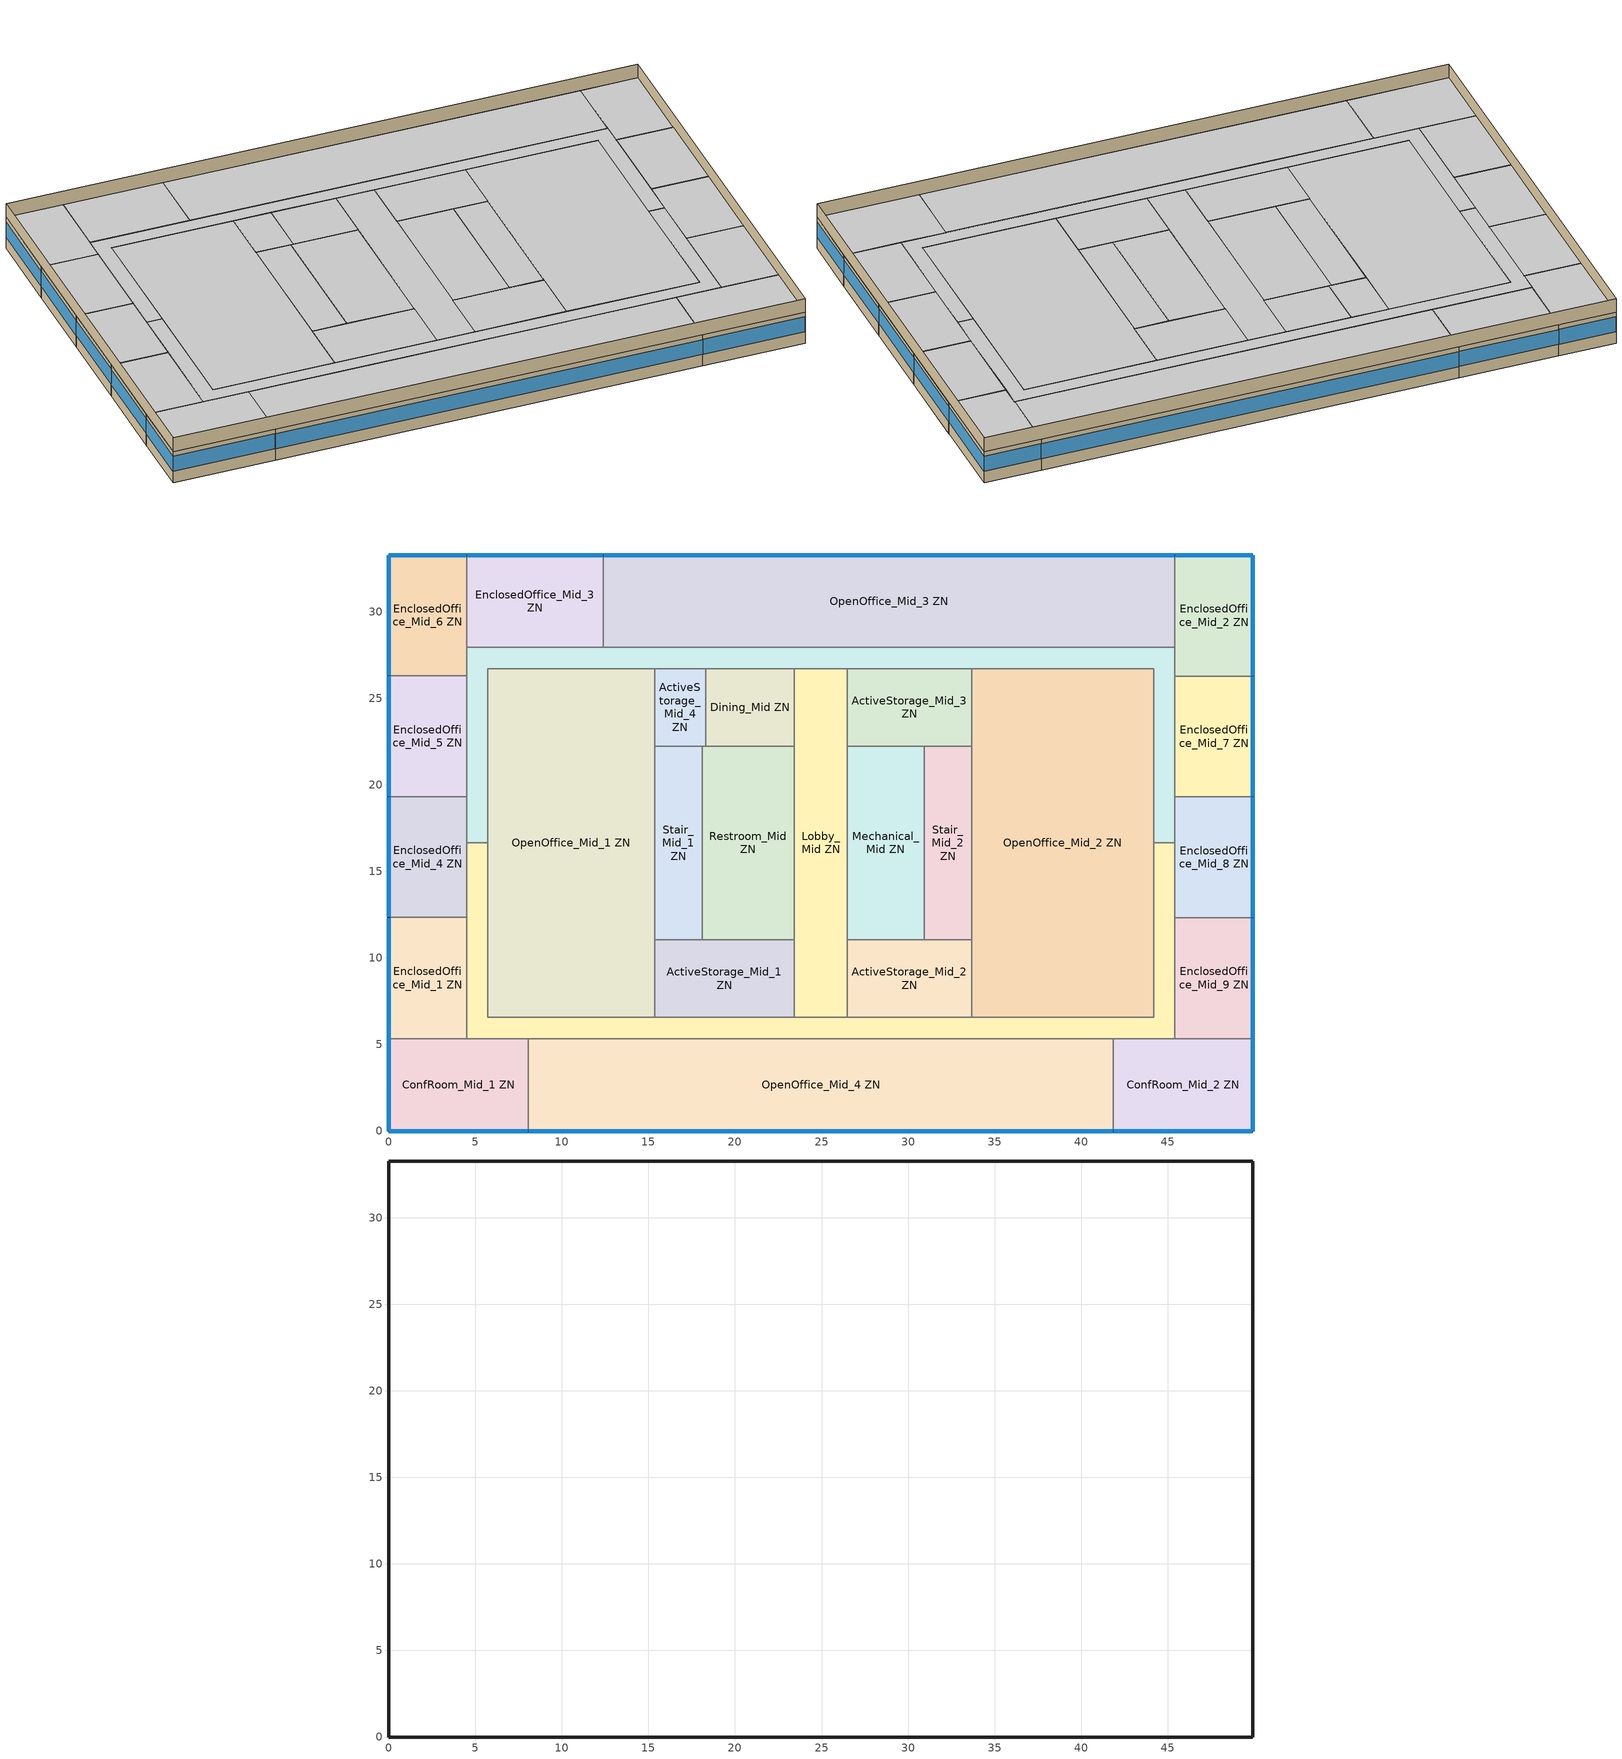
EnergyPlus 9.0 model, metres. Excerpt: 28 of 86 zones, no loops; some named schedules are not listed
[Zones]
ActiveStorage_Mid_1 ZN
 floor to FirstFloor_Plenum ZN (int_slab_floor): 23.43,11.04 23.43,6.56 15.35,6.56 15.35,11.04 z3.96
 wall to Restroom_Mid ZN (int_wall): 23.43,11.04 18.1,11.04 z3.96:6.71
 wall to OpenOffice_Mid_1 ZN (int_wall): 15.35,11.04 15.35,6.56 z3.96:6.71
 wall to Corridor_Mid_1 ZN (int_wall): 15.35,6.56 23.43,6.56 z3.96:6.71
 wall to Lobby_Mid ZN (int_wall): 23.43,6.56 23.43,11.04 z3.96:6.71
 wall to Stair_Mid_1 ZN (int_wall): 18.1,11.04 15.35,11.04 z3.96:6.71
 ceiling to MidFloor_Plenum ZN (DropCeiling): 15.35,11.04 15.35,6.56 23.43,6.56 23.43,11.04 z6.71
ActiveStorage_Mid_2 ZN
 floor to FirstFloor_Plenum ZN (int_slab_floor): 33.67,11.04 33.67,6.56 26.48,6.56 26.48,11.04 z3.96
 wall to Mechanical_Mid ZN (int_wall): 30.93,11.04 26.48,11.04 z3.96:6.71
 wall to Lobby_Mid ZN (int_wall): 26.48,11.04 26.48,6.56 z3.96:6.71
 wall to Corridor_Mid_1 ZN (int_wall): 26.48,6.56 33.67,6.56 z3.96:6.71
 wall to Stair_Mid_2 ZN (int_wall): 33.67,11.04 30.93,11.04 z3.96:6.71
 wall to OpenOffice_Mid_2 ZN (int_wall): 33.67,6.56 33.67,11.04 z3.96:6.71
 ceiling to MidFloor_Plenum ZN (DropCeiling): 26.48,11.04 26.48,6.56 33.67,6.56 33.67,11.04 z6.71
ActiveStorage_Mid_3 ZN
 floor to FirstFloor_Plenum ZN (int_slab_floor): 33.67,26.71 33.67,22.23 26.48,22.23 26.48,26.71 z3.96
 wall to Stair_Mid_2 ZN (int_wall): 30.93,22.23 33.67,22.23 z3.96:6.71
 wall to Mechanical_Mid ZN (int_wall): 26.48,22.23 30.93,22.23 z3.96:6.71
 wall to Lobby_Mid ZN (int_wall): 26.48,26.71 26.48,22.23 z3.96:6.71
 wall to Corridor_Mid_2 ZN (int_wall): 33.67,26.71 26.48,26.71 z3.96:6.71
 wall to OpenOffice_Mid_2 ZN (int_wall): 33.67,22.23 33.67,26.71 z3.96:6.71
 ceiling to MidFloor_Plenum ZN (DropCeiling): 26.48,26.71 26.48,22.23 33.67,22.23 33.67,26.71 z6.71
ActiveStorage_Mid_4 ZN
 floor to FirstFloor_Plenum ZN (int_slab_floor): 18.31,26.71 18.31,22.23 15.35,22.23 15.35,26.71 z3.96
 wall to Stair_Mid_1 ZN (int_wall): 15.35,22.23 18.1,22.23 z3.96:6.71
 wall to Corridor_Mid_2 ZN (int_wall): 18.31,26.71 15.35,26.71 z3.96:6.71
 wall to OpenOffice_Mid_1 ZN (int_wall): 15.35,26.71 15.35,22.23 z3.96:6.71
 wall to Restroom_Mid ZN (int_wall): 18.1,22.23 18.31,22.23 z3.96:6.71
 wall to Dining_Mid ZN (int_wall): 18.31,22.23 18.31,26.71 z3.96:6.71
 ceiling to MidFloor_Plenum ZN (DropCeiling): 15.35,26.71 15.35,22.23 18.31,22.23 18.31,26.71 z6.71
ConfRoom_Mid_1 ZN
 floor to FirstFloor_Plenum ZN (int_slab_floor): 8.07,5.34 8.07,0 0,0 0,5.34 z3.96
 wall outside (nonres_ext_wall): 0,5.34 0,0 8.07,0 z3.96:6.71
 wall to EnclosedOffice_Mid_1 ZN (int_wall): 4.5,5.34 0,5.34 z3.96:6.71
 wall to OpenOffice_Mid_4 ZN (int_wall): 8.07,0 8.07,5.34 z3.96:6.71
 wall to Corridor_Mid_1 ZN (int_wall): 8.07,5.34 4.5,5.34 z3.96:6.71
 window (Window_U_0.57_SHGC_0.39): 0.03,0 8.04,0 / 0,5.32 0,0.03 z4.98:6.3
 ceiling to MidFloor_Plenum ZN (DropCeiling): 0,5.34 0,0 8.07,0 8.07,5.34 z6.71
ConfRoom_Mid_2 ZN
 floor to FirstFloor_Plenum ZN (int_slab_floor): 49.91,5.34 49.91,0 41.84,0 41.84,5.34 z3.96
 wall outside (nonres_ext_wall): 41.84,0 49.91,0 49.91,5.34 z3.96:6.71
 wall to Corridor_Mid_1 ZN (int_wall): 45.41,5.34 41.84,5.34 z3.96:6.71
 wall to OpenOffice_Mid_4 ZN (int_wall): 41.84,5.34 41.84,0 z3.96:6.71
 wall to EnclosedOffice_Mid_9 ZN (int_wall): 49.91,5.34 45.41,5.34 z3.96:6.71
 window (Window_U_0.57_SHGC_0.39): 49.91,0.03 49.91,5.32 / 41.87,0 49.89,0 z4.98:6.3
 ceiling to MidFloor_Plenum ZN (DropCeiling): 41.84,5.34 41.84,0 49.91,0 49.91,5.34 z6.71
Corridor_Mid_1 ZN
 floor to FirstFloor_Plenum ZN (int_slab_floor): 45.41,16.64 45.41,5.34 4.5,5.34 4.5,16.64 5.72,16.64 5.72,6.56 44.19,6.56 44.19,16.64 z3.96
 wall to Lobby_Mid ZN (int_wall): 26.48,6.56 23.43,6.56 z3.96:6.71
 wall to OpenOffice_Mid_1 ZN (int_wall): 15.35,6.56 5.72,6.56 5.72,16.64 z3.96:6.71
 wall to OpenOffice_Mid_4 ZN (int_wall): 8.07,5.34 16.57,5.34 33.34,5.34 41.84,5.34 z3.96:6.71
 wall to Corridor_Mid_2 ZN (int_wall): 5.72,16.64 4.5,16.64 / 45.41,16.64 44.19,16.64 z3.96:6.71
 wall to OpenOffice_Mid_2 ZN (int_wall): 44.19,16.64 44.19,6.56 33.67,6.56 z3.96:6.71
 wall to EnclosedOffice_Mid_9 ZN (int_wall): 45.41,5.34 45.41,12.32 z3.96:6.71
 wall to EnclosedOffice_Mid_4 ZN (int_wall): 4.5,16.64 4.5,12.34 z3.96:6.71
 wall to EnclosedOffice_Mid_1 ZN (int_wall): 4.5,12.34 4.5,5.34 z3.96:6.71
 wall to EnclosedOffice_Mid_8 ZN (int_wall): 45.41,12.32 45.41,16.64 z3.96:6.71
 ceiling to MidFloor_Plenum ZN (DropCeiling): 4.5,16.64 4.5,5.34 45.41,5.34 45.41,16.64 44.19,16.64 44.19,6.56 5.72,6.56 5.72,16.64 z6.71
Corridor_Mid_2 ZN
 floor to FirstFloor_Plenum ZN (int_slab_floor): 45.41,27.93 45.41,16.64 44.19,16.64 44.19,26.71 5.72,26.71 5.72,16.64 4.5,16.64 4.5,27.93 z3.96
 wall to Lobby_Mid ZN (int_wall): 23.43,26.71 26.48,26.71 z3.96:6.71
 wall to OpenOffice_Mid_2 ZN (int_wall): 33.67,26.71 44.19,26.71 44.19,16.64 z3.96:6.71
 wall to EnclosedOffice_Mid_3 ZN (int_wall): 12.39,27.93 10.08,27.93 4.5,27.93 z3.96:6.71
 wall to OpenOffice_Mid_1 ZN (int_wall): 5.72,16.64 5.72,26.71 15.35,26.71 z3.96:6.71
 wall to Dining_Mid ZN (int_wall): 18.31,26.71 23.43,26.71 z3.96:6.71
 wall to EnclosedOffice_Mid_8 ZN (int_wall): 45.41,16.64 45.41,19.3 z3.96:6.71
 wall to EnclosedOffice_Mid_6 ZN (int_wall): 4.5,27.93 4.5,26.29 z3.96:6.71
 wall to OpenOffice_Mid_3 ZN (int_wall): 45.41,27.93 12.39,27.93 z3.96:6.71
 wall to EnclosedOffice_Mid_5 ZN (int_wall): 4.5,26.29 4.5,19.32 z3.96:6.71
 wall to EnclosedOffice_Mid_4 ZN (int_wall): 4.5,19.32 4.5,16.64 z3.96:6.71
 wall to EnclosedOffice_Mid_7 ZN (int_wall): 45.41,19.3 45.41,26.28 z3.96:6.71
 wall to EnclosedOffice_Mid_2 ZN (int_wall): 45.41,26.28 45.41,27.93 z3.96:6.71
 ceiling to MidFloor_Plenum ZN (DropCeiling): 4.5,27.93 4.5,16.64 5.72,16.64 5.72,26.71 44.19,26.71 44.19,16.64 45.41,16.64 45.41,27.93 z6.71
Dining_Mid ZN
 floor to FirstFloor_Plenum ZN (int_slab_floor): 23.43,26.71 23.43,22.23 18.31,22.23 18.31,26.71 z3.96
 wall to Restroom_Mid ZN (int_wall): 18.31,22.23 23.43,22.23 z3.96:6.71
 wall to Lobby_Mid ZN (int_wall): 23.43,22.23 23.43,26.71 z3.96:6.71
 ceiling to MidFloor_Plenum ZN (DropCeiling): 18.31,26.71 18.31,22.23 23.43,22.23 23.43,26.71 z6.71
EnclosedOffice_Mid_6 ZN
 floor to FirstFloor_Plenum ZN (int_slab_floor): 4.5,33.27 4.5,26.29 0,26.29 0,33.27 z3.96
 wall outside (nonres_ext_wall): 4.5,33.27 0,33.27 0,26.29 z3.96:6.71
 wall to EnclosedOffice_Mid_3 ZN (int_wall): 4.5,27.93 4.5,33.27 z3.96:6.71
 wall to EnclosedOffice_Mid_5 ZN (int_wall): 0,26.29 4.5,26.29 z3.96:6.71
 window (Window_U_0.57_SHGC_0.39): 4.48,33.27 0.03,33.27 z4.98:6.31; 0,33.25 0,26.32 z4.98:6.29
 ceiling to MidFloor_Plenum ZN (DropCeiling): 0,33.27 0,26.29 4.5,26.29 4.5,33.27 z6.71
EnclosedOffice_Mid_4 ZN
 floor to FirstFloor_Plenum ZN (int_slab_floor): 4.5,19.31 4.5,12.33 0,12.33 0,19.31 z3.96
 wall outside (nonres_ext_wall): 0,19.31 0,12.33 z3.96:6.71
 wall to EnclosedOffice_Mid_5 ZN (int_wall): 4.5,19.31 0,19.31 z3.96:6.71
 wall to EnclosedOffice_Mid_1 ZN (int_wall): 0,12.33 4.5,12.33 z3.96:6.71
 window (Window_U_0.57_SHGC_0.39): 0,19.28 0,12.36 z4.98:6.29
 ceiling to MidFloor_Plenum ZN (DropCeiling): 0,19.31 0,12.33 4.5,12.33 4.5,19.31 z6.71
EnclosedOffice_Mid_1 ZN
 floor to FirstFloor_Plenum ZN (int_slab_floor): 4.5,12.33 4.5,5.34 0,5.34 0,12.33 z3.96
 wall outside (nonres_ext_wall): 0,12.33 0,5.34 z3.96:6.71
 window (Window_U_0.57_SHGC_0.39): 0,12.3 0,5.37 z4.98:6.29
 ceiling to MidFloor_Plenum ZN (DropCeiling): 0,12.33 0,5.34 4.5,5.34 4.5,12.33 z6.71
EnclosedOffice_Mid_2 ZN
 floor to FirstFloor_Plenum ZN (int_slab_floor): 49.91,33.27 49.91,26.28 45.41,26.28 45.41,33.27 z3.96
 wall outside (nonres_ext_wall): 49.91,26.28 49.91,33.27 45.41,33.27 z3.96:6.71
 wall to OpenOffice_Mid_3 ZN (int_wall): 45.41,33.27 45.41,27.93 z3.96:6.71
 wall to EnclosedOffice_Mid_7 ZN (int_wall): 45.41,26.28 49.91,26.28 z3.96:6.71
 window (Window_U_0.57_SHGC_0.39): 49.89,33.27 45.43,33.27 z4.98:6.31; 49.91,26.31 49.91,33.25 z4.98:6.29
 ceiling to MidFloor_Plenum ZN (DropCeiling): 45.41,33.27 45.41,26.28 49.91,26.28 49.91,33.27 z6.71
EnclosedOffice_Mid_8 ZN
 floor to FirstFloor_Plenum ZN (int_slab_floor): 49.91,19.3 49.91,12.32 45.41,12.32 45.41,19.3 z3.96
 wall outside (nonres_ext_wall): 49.91,12.32 49.91,19.3 z3.96:6.71
 wall to EnclosedOffice_Mid_9 ZN (int_wall): 45.41,12.32 49.91,12.32 z3.96:6.71
 wall to EnclosedOffice_Mid_7 ZN (int_wall): 49.91,19.3 45.41,19.3 z3.96:6.71
 window (Window_U_0.57_SHGC_0.39): 49.91,12.35 49.91,19.27 z4.98:6.29
 ceiling to MidFloor_Plenum ZN (DropCeiling): 45.41,19.3 45.41,12.32 49.91,12.32 49.91,19.3 z6.71
EnclosedOffice_Mid_9 ZN
 floor to FirstFloor_Plenum ZN (int_slab_floor): 49.91,12.32 49.91,5.34 45.41,5.34 45.41,12.32 z3.96
 wall outside (nonres_ext_wall): 49.91,5.34 49.91,12.32 z3.96:6.71
 window (Window_U_0.57_SHGC_0.39): 49.91,5.37 49.91,12.29 z4.98:6.29
 ceiling to MidFloor_Plenum ZN (DropCeiling): 45.41,12.32 45.41,5.34 49.91,5.34 49.91,12.32 z6.71
EnclosedOffice_Mid_3 ZN
 floor to FirstFloor_Plenum ZN (int_slab_floor): 12.39,33.27 12.39,27.93 4.5,27.93 4.5,33.27 z3.96
 wall outside (nonres_ext_wall): 12.39,33.27 4.5,33.27 z3.96:6.71
 wall to OpenOffice_Mid_3 ZN (int_wall): 12.39,27.93 12.39,33.27 z3.96:6.71
 window (Window_U_0.57_SHGC_0.39): 12.37,33.27 4.53,33.27 z4.98:6.3
 ceiling to MidFloor_Plenum ZN (DropCeiling): 4.5,33.27 4.5,27.93 12.39,27.93 12.39,33.27 z6.71
Lobby_Mid ZN
 floor to FirstFloor_Plenum ZN (int_slab_floor): 26.48,26.71 26.48,6.56 23.43,6.56 23.43,26.71 z3.96
 wall to Restroom_Mid ZN (int_wall): 23.43,22.23 23.43,11.04 z3.96:6.71
 wall to Mechanical_Mid ZN (int_wall): 26.48,11.04 26.48,22.23 z3.96:6.71
 ceiling to MidFloor_Plenum ZN (DropCeiling): 23.43,26.71 23.43,6.56 26.48,6.56 26.48,26.71 z6.71
Mechanical_Mid ZN
 floor to FirstFloor_Plenum ZN (int_slab_floor): 30.93,22.23 30.93,11.04 26.48,11.04 26.48,22.23 z3.96
 wall to Stair_Mid_2 ZN (int_wall): 30.93,11.04 30.93,22.23 z3.96:6.71
 ceiling to MidFloor_Plenum ZN (DropCeiling): 26.48,22.23 26.48,11.04 30.93,11.04 30.93,22.23 z6.71
OpenOffice_Mid_1 ZN
 floor to FirstFloor_Plenum ZN (int_slab_floor): 15.35,26.71 15.35,6.56 5.72,6.56 5.72,26.71 z3.96
 wall to Stair_Mid_1 ZN (int_wall): 15.35,11.04 15.35,22.23 z3.96:6.71
 ceiling to MidFloor_Plenum ZN (DropCeiling): 5.72,26.71 5.72,6.56 15.35,6.56 15.35,26.71 z6.71
OpenOffice_Mid_2 ZN
 floor to FirstFloor_Plenum ZN (int_slab_floor): 44.19,26.71 44.19,6.56 33.67,6.56 33.67,26.71 z3.96
 wall to Stair_Mid_2 ZN (int_wall): 33.67,22.23 33.67,11.04 z3.96:6.71
 ceiling to MidFloor_Plenum ZN (DropCeiling): 33.67,26.71 33.67,6.56 44.19,6.56 44.19,26.71 z6.71
OpenOffice_Mid_3 ZN
 floor to FirstFloor_Plenum ZN (int_slab_floor): 45.41,33.27 45.41,27.93 12.39,27.93 12.39,33.27 z3.96
 wall outside (nonres_ext_wall): 45.41,33.27 12.39,33.27 z3.96:6.71
 window (Window_U_0.57_SHGC_0.39): 45.38,33.27 12.42,33.27 z4.98:6.29
 ceiling to MidFloor_Plenum ZN (DropCeiling): 12.39,33.27 12.39,27.93 45.41,27.93 45.41,33.27 z6.71
OpenOffice_Mid_4 ZN
 floor to FirstFloor_Plenum ZN (int_slab_floor): 41.84,5.34 41.84,0 8.07,0 8.07,5.34 z3.96
 wall outside (nonres_ext_wall): 8.07,0 41.84,0 z3.96:6.71
 window (Window_U_0.57_SHGC_0.39): 8.09,0 41.82,0 z4.98:6.29
 ceiling to MidFloor_Plenum ZN (DropCeiling): 8.07,5.34 8.07,0 41.84,0 41.84,5.34 z6.71
Restroom_Mid ZN
 floor to FirstFloor_Plenum ZN (int_slab_floor): 23.43,22.23 23.43,11.04 18.1,11.04 18.1,22.23 z3.96
 wall to Stair_Mid_1 ZN (int_wall): 18.1,22.23 18.1,11.04 z3.96:6.71
 ceiling to MidFloor_Plenum ZN (DropCeiling): 18.1,22.23 18.1,11.04 23.43,11.04 23.43,22.23 z6.71
Stair_Mid_1 ZN
 floor to FirstFloor_Plenum ZN (int_slab_floor): 18.1,22.23 18.1,11.04 15.35,11.04 15.35,22.23 z3.96
 ceiling to MidFloor_Plenum ZN (DropCeiling): 15.35,22.23 15.35,11.04 18.1,11.04 18.1,22.23 z6.71
Stair_Mid_2 ZN
 floor to FirstFloor_Plenum ZN (int_slab_floor): 33.67,22.23 33.67,11.04 30.93,11.04 30.93,22.23 z3.96
 ceiling to MidFloor_Plenum ZN (DropCeiling): 30.93,22.23 30.93,11.04 33.67,11.04 33.67,22.23 z6.71
EnclosedOffice_Mid_5 ZN
 floor to FirstFloor_Plenum ZN (int_slab_floor): 4.5,26.29 4.5,19.31 0,19.31 0,26.29 z3.96
 wall outside (nonres_ext_wall): 0,26.29 0,19.31 z3.96:6.71
 window (Window_U_0.57_SHGC_0.39): 0,26.26 0,19.34 z4.98:6.29
 ceiling to MidFloor_Plenum ZN (DropCeiling): 0,26.29 0,19.31 4.5,19.31 4.5,26.29 z6.71
EnclosedOffice_Mid_7 ZN
 floor to FirstFloor_Plenum ZN (int_slab_floor): 49.91,26.28 49.91,19.3 45.41,19.3 45.41,26.28 z3.96
 wall outside (nonres_ext_wall): 49.91,19.3 49.91,26.28 z3.96:6.71
 window (Window_U_0.57_SHGC_0.39): 49.91,19.32 49.91,26.25 z4.98:6.29
 ceiling to MidFloor_Plenum ZN (DropCeiling): 45.41,26.28 45.41,19.3 49.91,19.3 49.91,26.28 z6.71
MidFloor_Plenum ZN
 wall outside (nonres_ext_wall): 49.91,33.27 0,33.27 0,0 49.91,0 49.91,33.27 z6.71:7.92
[Building]
OfficeMedium: North Axis {deg}=0; Terrain=City; Loads Convergence Tolerance Value=0.04; Temperature Convergence Tolerance Value {deltaC}=0.2; Solar Distribution=FullInteriorAndExterior; Maximum Number of Warmup Days=25; Minimum Number of Warmup Days=6
[Site:Location]
Site:Location=Albuquerque.Intl.Sunport_NM_USA WMO=723650; Latitude {N+ S-}=35.04; Longitude {W- E+}=-106.62; Time Zone Relative to GMT {GMT+/-}=-7; Elevation {m}=1620
[SizingPeriod:DesignDay] Day of Month=21; Dry-Bulb Temperature Range Modifier Type=DefaultMultipliers; Humidity Condition Type=Wetbulb; Barometric Pressure {Pa}=83318; Rain {Yes/No}=No; Snow on ground {Yes/No}=No; Daylight Savings Time Indicator=No
Name | Month | Day Type | Maximum Dry-Bulb Temperature {C} | Daily Dry-Bulb Temperature Range {C} | Wetbulb at Maximum Dry-Bulb {C} | Wind Speed {m/s} design conditions vs. traditional 6.71 m/s (15 mph) | Wind Direction {Degrees; N=0, S=180} | Solar Model Indicator | Clearness {0.0 to 1.1} | Wind Speed {m/s} design conditions vs. traditional 3.35 m/s (7mph) | ASHRAE Clear Sky Optical Depth for Beam Irradiance (taub) | ASHRAE Clear Sky Optical Depth for Diffuse Irradiance (taud)
Albuquerque.Intl.Sunport_NM_USA Ann Htg 99.6% Condns DB | 12 | WinterDesignDay | -7.9 | 0 | -7.9 | 3.2 | 0 | ASHRAEClearSky | 0
Albuquerque.Intl.Sunport_NM_USA Ann Clg .4% Condns DB=>MWB | 7 | SummerDesignDay | 35.1 | 13.5 | 15.7 |  | 220 | ASHRAETau |  | 4.4 | 0.463 | 1.887
[Site:WaterMainsTemperature]
Calculation Method=Correlation; Annual average outdoor air temperature {C}=13.6333; Maximum difference in monthly average outdoor air temperatures {C}=23.5
[Site:GroundTemperature:FCfactorMethod]
January Ground Temperature {C}=13.7; February Ground Temperature {C}=7; March Ground Temperature {C}=2.1; April Ground Temperature {C}=2.6; May Ground Temperature {C}=4.3; June Ground Temperature {C}=8.8; July Ground Temperature {C}=13.9; August Ground Temperature {C}=17.8; September Ground Temperature {C}=23.2; October Ground Temperature {C}=25.6; November Ground Temperature {C}=24.1; December Ground Temperature {C}=20.5
[Material:NoMass]
CP02 CARPET PAD: VeryRough, 0.21648, 0.9, 0.7, 0.8
Nonres_Exterior_Wall_Insulation: MediumSmooth, 1.03652, 0.9, 0.7, 0.7
[Construction]
InteriorFurnishings: Std Wood 6inch
DropCeiling: AC02 Acoustic Ceiling
int_wall: G01 13mm gypsum board, G01 13mm gypsum board
int_slab_floor: 100mm Normalweight concrete floor, CP02 CARPET PAD
nonres_ext_wall: F07 25mm stucco, G01 16mm gypsum board, Nonres_Exterior_Wall_Insulation, G01 16mm gypsum board
Window_U_0.57_SHGC_0.39: Glazing Layer
[Material]
Name | Roughness | Thickness {m} | Conductivity {W/m-K} | Density {kg/m3} | Specific Heat {J/kg-K} | Thermal Absorptance | Solar Absorptance | Visible Absorptance | Absorptance:Thermal | Absorptance:Solar | Absorptance:Visible
Std Wood 6inch | MediumSmooth | 0.15 | 0.12 | 540 | 1210 | 0.9 | 0.7 | 0.7
AC02 Acoustic Ceiling | MediumSmooth | 0.0127 | 0.057 | 288 | 1339 | 0.9 | 0.7 | 0.2
F07 25mm stucco | Smooth | 0.0254 | 0.72 | 1856 | 840 | 0.9 | 0.7 | 0.7
G01 13mm gypsum board | Smooth | 0.0127 | 0.16 | 800 | 1090 |  |  |  | 0.9 | 0.7 | 0.5
G01 16mm gypsum board | MediumSmooth | 0.0159 | 0.16 | 800 | 1090
100mm Normalweight concrete floor | MediumRough | 0.1016 | 2.31 | 2322 | 832
[WindowMaterial:SimpleGlazingSystem]
Glazing Layer: U-Factor {W/m2-K}=3.23661; Solar Heat Gain Coefficient=0.39; Visible Transmittance=0.39
[Zone]
ActiveStorage_Mid_1 ZN; ActiveStorage_Mid_2 ZN; ActiveStorage_Mid_3 ZN; ActiveStorage_Mid_4 ZN; ConfRoom_Mid_1 ZN; ConfRoom_Mid_2 ZN; Corridor_Mid_1 ZN; Corridor_Mid_2 ZN; Dining_Mid ZN; EnclosedOffice_Mid_1 ZN; EnclosedOffice_Mid_2 ZN; EnclosedOffice_Mid_3 ZN; Lobby_Mid ZN; Mechanical_Mid ZN; OpenOffice_Mid_1 ZN; OpenOffice_Mid_2 ZN; OpenOffice_Mid_3 ZN; OpenOffice_Mid_4 ZN; Restroom_Mid ZN; Stair_Mid_1 ZN; Stair_Mid_2 ZN: 
MidFloor_Plenum ZN: Part of Total Floor Area=No
EnclosedOffice_Mid_6 ZN; EnclosedOffice_Mid_5 ZN; EnclosedOffice_Mid_4 ZN; EnclosedOffice_Mid_8 ZN; EnclosedOffice_Mid_9 ZN; EnclosedOffice_Mid_7 ZN: Multiplier=1
[InternalMass] Construction=InteriorFurnishings
Name | Zone | Surface Area {m2}
ActiveStorage_Mid_1 Mass | ActiveStorage_Mid_1 ZN | 72.3705
ActiveStorage_Mid_2 Mass | ActiveStorage_Mid_2 ZN | 64.4479
ActiveStorage_Mid_3 Mass | ActiveStorage_Mid_3 ZN | 64.4479
ActiveStorage_Mid_4 Mass | ActiveStorage_Mid_4 ZN | 26.4846
ConfRoom_Mid_1 Mass | ConfRoom_Mid_1 ZN | 86.211
ConfRoom_Mid_2 Mass | ConfRoom_Mid_2 ZN | 86.211
Corridor_Mid_1 Mass | Corridor_Mid_1 ZN | 148.881
Corridor_Mid_2 Mass | Corridor_Mid_2 ZN | 148.881
Dining_Mid Mass | Dining_Mid ZN | 45.8859
EnclosedOffice_Mid_1 Mass | EnclosedOffice_Mid_1 ZN | 62.8993
EnclosedOffice_Mid_2 Mass | EnclosedOffice_Mid_2 ZN | 62.8993
EnclosedOffice_Mid_3 Mass | EnclosedOffice_Mid_3 ZN | 84.2524
Lobby_Mid Mass | Lobby_Mid ZN | 122.855
Mechanical_Mid Mass | Mechanical_Mid ZN | 99.6165
OpenOffice_Mid_1 Mass | OpenOffice_Mid_1 ZN | 388.208
OpenOffice_Mid_2 Mass | OpenOffice_Mid_2 ZN | 423.848
OpenOffice_Mid_3 Mass | OpenOffice_Mid_3 ZN | 352.626
OpenOffice_Mid_4 Mass | OpenOffice_Mid_4 ZN | 360.821
Restroom_Mid Mass | Restroom_Mid ZN | 119.412
Stair_Mid_1 Mass | Stair_Mid_1 ZN | 61.4118
Stair_Mid_2 Mass | Stair_Mid_2 ZN | 61.4118
EnclosedOffice_Mid_4 Mass | EnclosedOffice_Mid_4 ZN | 62.8993
EnclosedOffice_Mid_5 Mass | EnclosedOffice_Mid_5 ZN | 62.8993
EnclosedOffice_Mid_6 Mass | EnclosedOffice_Mid_6 ZN | 62.8993
EnclosedOffice_Mid_7 Mass | EnclosedOffice_Mid_7 ZN | 62.8993
EnclosedOffice_Mid_8 Mass | EnclosedOffice_Mid_8 ZN | 62.8993
EnclosedOffice_Mid_9 Mass | EnclosedOffice_Mid_9 ZN | 62.8993
[People]
EnclosedOffice_Mid_1 ZN People: EnclosedOffice_Mid_1 ZN, EnclosedOffice_Mid_1 ZN Occupancy Schedule, People, 2, 0.3, AUTOCALCULATE, ACTIVITY_SCH, No, ZoneAveraged, WORK_EFF_SCH, CLOTHING_SCH, CLOTHING_SCH, AIR_VELO_SCH
EnclosedOffice_Mid_2 ZN People: EnclosedOffice_Mid_2 ZN, EnclosedOffice_Mid_2 ZN Occupancy Schedule, People, 2, 0.3, AUTOCALCULATE, ACTIVITY_SCH, No, ZoneAveraged, WORK_EFF_SCH, CLOTHING_SCH, CLOTHING_SCH, AIR_VELO_SCH
EnclosedOffice_Mid_3 ZN People: EnclosedOffice_Mid_3 ZN, EnclosedOffice_Mid_3 ZN Occupancy Schedule, People, 2, 0.3, AUTOCALCULATE, ACTIVITY_SCH, No, ZoneAveraged, WORK_EFF_SCH, CLOTHING_SCH, CLOTHING_SCH, AIR_VELO_SCH
EnclosedOffice_Mid_4 ZN People: EnclosedOffice_Mid_4 ZN, EnclosedOffice_Mid_4 ZN Occupancy Schedule, People, 2, 0.3, AUTOCALCULATE, ACTIVITY_SCH, No, ZoneAveraged, WORK_EFF_SCH, CLOTHING_SCH, CLOTHING_SCH, AIR_VELO_SCH
EnclosedOffice_Mid_5 ZN People: EnclosedOffice_Mid_5 ZN, EnclosedOffice_Mid_5 ZN Occupancy Schedule, People, 2, 0.3, AUTOCALCULATE, ACTIVITY_SCH, No, ZoneAveraged, WORK_EFF_SCH, CLOTHING_SCH, CLOTHING_SCH, AIR_VELO_SCH
EnclosedOffice_Mid_6 ZN People: EnclosedOffice_Mid_6 ZN, EnclosedOffice_Mid_6 ZN Occupancy Schedule, People, 2, 0.3, AUTOCALCULATE, ACTIVITY_SCH, No, ZoneAveraged, WORK_EFF_SCH, CLOTHING_SCH, CLOTHING_SCH, AIR_VELO_SCH
EnclosedOffice_Mid_7 ZN People: EnclosedOffice_Mid_7 ZN, EnclosedOffice_Mid_7 ZN Occupancy Schedule, People, 2, 0.3, AUTOCALCULATE, ACTIVITY_SCH, No, ZoneAveraged, WORK_EFF_SCH, CLOTHING_SCH, CLOTHING_SCH, AIR_VELO_SCH
EnclosedOffice_Mid_8 ZN People: EnclosedOffice_Mid_8 ZN, EnclosedOffice_Mid_8 ZN Occupancy Schedule, People, 2, 0.3, AUTOCALCULATE, ACTIVITY_SCH, No, ZoneAveraged, WORK_EFF_SCH, CLOTHING_SCH, CLOTHING_SCH, AIR_VELO_SCH
EnclosedOffice_Mid_9 ZN People: EnclosedOffice_Mid_9 ZN, EnclosedOffice_Mid_9 ZN Occupancy Schedule, People, 2, 0.3, AUTOCALCULATE, ACTIVITY_SCH, No, ZoneAveraged, WORK_EFF_SCH, CLOTHING_SCH, CLOTHING_SCH, AIR_VELO_SCH
ConfRoom_Mid_1 ZN People: ConfRoom_Mid_1 ZN, ConfRoom_Mid_1 ZN Occupancy Schedule, People, 23, 0.3, AUTOCALCULATE, ACTIVITY_SCH, No, ZoneAveraged, WORK_EFF_SCH, CLOTHING_SCH, CLOTHING_SCH, AIR_VELO_SCH
ConfRoom_Mid_2 ZN People: ConfRoom_Mid_2 ZN, ConfRoom_Mid_2 ZN Occupancy Schedule, People, 23, 0.3, AUTOCALCULATE, ACTIVITY_SCH, No, ZoneAveraged, WORK_EFF_SCH, CLOTHING_SCH, CLOTHING_SCH, AIR_VELO_SCH
Dining_Mid ZN People: Dining_Mid ZN, Dining_Mid ZN Occupancy Schedule, People, 12, 0.3, AUTOCALCULATE, ACTIVITY_SCH, No, ZoneAveraged, WORK_EFF_SCH, CLOTHING_SCH, CLOTHING_SCH, AIR_VELO_SCH
Lobby_Mid ZN People: Lobby_Mid ZN, Lobby_Mid ZN Occupancy Schedule, People, 7, 0.3, AUTOCALCULATE, ACTIVITY_SCH, No, ZoneAveraged, WORK_EFF_SCH, CLOTHING_SCH, CLOTHING_SCH, AIR_VELO_SCH
OpenOffice_Mid_1 ZN People: OpenOffice_Mid_1 ZN, OpenOffice_Mid_1 ZN Occupancy Schedule, People, 10, 0.3, AUTOCALCULATE, ACTIVITY_SCH, No, ZoneAveraged, WORK_EFF_SCH, CLOTHING_SCH, CLOTHING_SCH, AIR_VELO_SCH
OpenOffice_Mid_2 ZN People: OpenOffice_Mid_2 ZN, OpenOffice_Mid_2 ZN Occupancy Schedule, People, 11, 0.3, AUTOCALCULATE, ACTIVITY_SCH, No, ZoneAveraged, WORK_EFF_SCH, CLOTHING_SCH, CLOTHING_SCH, AIR_VELO_SCH
OpenOffice_Mid_3 ZN People: OpenOffice_Mid_3 ZN, OpenOffice_Mid_3 ZN Occupancy Schedule, People, 9, 0.3, AUTOCALCULATE, ACTIVITY_SCH, No, ZoneAveraged, WORK_EFF_SCH, CLOTHING_SCH, CLOTHING_SCH, AIR_VELO_SCH
OpenOffice_Mid_4 ZN People: OpenOffice_Mid_4 ZN, OpenOffice_Mid_4 ZN Occupancy Schedule, People, 10, 0.3, AUTOCALCULATE, ACTIVITY_SCH, No, ZoneAveraged, WORK_EFF_SCH, CLOTHING_SCH, CLOTHING_SCH, AIR_VELO_SCH
[Lights] Schedule=BLDG_LIGHT_SCH; Design Level Calculation Method=Watts/Area; Watts per Zone Floor Area {W/m2}=10.7639; Return Air Fraction=0; Fraction Radiant=0.7; Fraction Visible=0.2; Fraction Replaceable=1; Return Air Fraction Calculated from Plenum Temperature=No
Name | Zone or ZoneList
ActiveStorage_Mid_1 ZN_Lights | ActiveStorage_Mid_1 ZN
ActiveStorage_Mid_2 ZN_Lights | ActiveStorage_Mid_2 ZN
ActiveStorage_Mid_3 ZN_Lights | ActiveStorage_Mid_3 ZN
ActiveStorage_Mid_4 ZN_Lights | ActiveStorage_Mid_4 ZN
ConfRoom_Mid_1 ZN_Lights | ConfRoom_Mid_1 ZN
ConfRoom_Mid_2 ZN_Lights | ConfRoom_Mid_2 ZN
Corridor_Mid_1 ZN_Lights | Corridor_Mid_1 ZN
Corridor_Mid_2 ZN_Lights | Corridor_Mid_2 ZN
Dining_Mid ZN_Lights | Dining_Mid ZN
EnclosedOffice_Mid_1 ZN_Lights | EnclosedOffice_Mid_1 ZN
EnclosedOffice_Mid_2 ZN_Lights | EnclosedOffice_Mid_2 ZN
EnclosedOffice_Mid_3 ZN_Lights | EnclosedOffice_Mid_3 ZN
Lobby_Mid ZN_Lights | Lobby_Mid ZN
Mechanical_Mid ZN_Lights | Mechanical_Mid ZN
OpenOffice_Mid_1 ZN_Lights | OpenOffice_Mid_1 ZN
OpenOffice_Mid_2 ZN_Lights | OpenOffice_Mid_2 ZN
OpenOffice_Mid_3 ZN_Lights | OpenOffice_Mid_3 ZN
OpenOffice_Mid_4 ZN_Lights | OpenOffice_Mid_4 ZN
Restroom_Mid ZN_Lights | Restroom_Mid ZN
Stair_Mid_1 ZN_Lights | Stair_Mid_1 ZN
Stair_Mid_2 ZN_Lights | Stair_Mid_2 ZN
EnclosedOffice_Mid_6 ZN_Lights | EnclosedOffice_Mid_6 ZN
EnclosedOffice_Mid_5 ZN_Lights | EnclosedOffice_Mid_5 ZN
EnclosedOffice_Mid_4 ZN_Lights | EnclosedOffice_Mid_4 ZN
EnclosedOffice_Mid_8 ZN_Lights | EnclosedOffice_Mid_8 ZN
EnclosedOffice_Mid_9 ZN_Lights | EnclosedOffice_Mid_9 ZN
EnclosedOffice_Mid_7 ZN_Lights | EnclosedOffice_Mid_7 ZN
[ZoneInfiltration:DesignFlowRate] Design Flow Rate Calculation Method=Flow/ExteriorArea; Flow per Exterior Surface Area {m3/s-m2}=0.00102413; Constant Term Coefficient=0; Temperature Term Coefficient=0; Velocity Term Coefficient=0.224; Velocity Squared Term Coefficient=0
Name | Zone or ZoneList | Schedule
ConfRoom_Mid_1 Infiltration | ConfRoom_Mid_1 ZN | INFIL_SCH_PNNL
ConfRoom_Mid_2 Infiltration | ConfRoom_Mid_2 ZN | INFIL_SCH_PNNL
EnclosedOffice_Mid_1 Infiltration | EnclosedOffice_Mid_1 ZN | INFIL_SCH_PNNL
EnclosedOffice_Mid_2 Infiltration | EnclosedOffice_Mid_2 ZN | INFIL_SCH_PNNL
EnclosedOffice_Mid_3 Infiltration | EnclosedOffice_Mid_3 ZN | INFIL_SCH_PNNL
MidFloor_Plenum Infiltration | MidFloor_Plenum ZN | ALWAYS_ON
OpenOffice_Mid_3 Infiltration | OpenOffice_Mid_3 ZN | INFIL_SCH_PNNL
OpenOffice_Mid_4 Infiltration | OpenOffice_Mid_4 ZN | INFIL_SCH_PNNL
EnclosedOffice_Mid_4 Infiltration | EnclosedOffice_Mid_4 ZN | INFIL_SCH_PNNL
EnclosedOffice_Mid_5 Infiltration | EnclosedOffice_Mid_5 ZN | INFIL_SCH_PNNL
EnclosedOffice_Mid_6 Infiltration | EnclosedOffice_Mid_6 ZN | INFIL_SCH_PNNL
EnclosedOffice_Mid_7 Infiltration | EnclosedOffice_Mid_7 ZN | INFIL_SCH_PNNL
EnclosedOffice_Mid_8 Infiltration | EnclosedOffice_Mid_8 ZN | INFIL_SCH_PNNL
EnclosedOffice_Mid_9 Infiltration | EnclosedOffice_Mid_9 ZN | INFIL_SCH_PNNL
[Exterior:Lights]
Exterior_Lights: Schedule=Exterior_Lgt_ALWAYS_ON; Design Level {W}=14338.2; Control Option=AstronomicalClock
[AirLoopHVAC:ReturnPlenum]
MidFloor_Return_Plenum: Zone=MidFloor_Plenum ZN
[Schedule:Compact]
EnclosedOffice_Mid_1 ZN Occupancy Schedule: Through: 12/31, For: Monday, Until: 07:00, 0, Until: 07:20, 0, Until: 07:40, 0, Until: 08:00, 0, Until: 08:20, 1, Until: 08:40, 1, Until: 09:00, 1, Until: 09:20, 1, Until: 09:40, 1, Until: 10:00, 1, Until: 10:20, 1, Until: 10:40, 1, Until: 11:00, 0.5, Until: 11:20, 0.5, Until: 11:40, 0.5, Until: 12:00, 0.5, Until: 12:20, 1, Until: 12:40, 0, Until: 13:00, 0, Until: 13:20, 0, Until: 13:40, 1, Until: 14:00, 1, Until: 14:20, 1, Until: 14:40, 1, Until: 15:00, 1, Until: 15:20, 1, Until: 15:40, 1, Until: 16:00, 1, Until: 16:20, 1, Until: 16:40, 0.5, Until: 17:00, 0.5, Until: 17:20, 0.5, Until: 17:40, 1, Until: 18:00, 1, Until: 18:20, 0.5, Until: 18:40, 0.5, Until: 19:00, 0.5, Until: 19:20, 0, Until: 19:40, 0, Until: 20:00, 0, Until: 20:20, 0, Until: 20:40, 0, Until: 21:00, 0, Until: 24:00, 0, For: Tuesday, Until: 07:00, 0, Until: 07:20, 0, Until: 07:40, 0, Until: 08:00, 0, Until: 08:20, 0.5, Until: 08:40, 0.5, Until: 09:00, 0.5, Until: 09:20, 0.5, Until: 09:40, 0.5, Until: 10:00, 0.5, Until: 10:20, 1, Until: 10:40, 1, Until: 11:00, 0.5, Until: 11:20, 0.5, Until: 11:40, 0.5, Until: 12:00, 0.5, Until: 12:20, 1, Until: 12:40, 0.5, Until: 13:00, 0, Until: 13:20, 0, Until: 13:40, 0, Until: 14:00, 0.5, Until: 14:20, 0.5, Until: 14:40, 1, Until: 15:00, 1, Until: 15:20, 1, Until: 15:40, 1, Until: 16:00, 0.5, Until: 16:20, 0.5, Until: 16:40, 0.5, Until: 17:00, 0.5, Until: 17:20, 1, Until: 17:40, 1, Until: 18:00, 0, Until: 18:20, 0, Until: 18:40, 0, Until: 19:00, 0, Until: 19:20, 0, Until: 19:40, 0, Until: 20:00, 0, Until: 20:20, 0, Until: 20:40, 0, Until: 21:00, 0, Until: 24:00, 0, For: Wednesday, Until: 07:00, 0, Until: 07:20, 0, Until: 07:40, 0, Until: 08:00, 0.5, Until: 08:20, 0.5, Until: 08:40, 1, Until: 09:00, 1, Until: 09:20, 1, Until: 09:40, 0.5, Until: 10:00, 0.5, Until: 10:20, 0.5, Until: 10:40, 1, Until: 11:00, 1, Until: 11:20, 1, Until: 11:40, 1, Until: 12:00, 1, Until: 12:20, 0.5, Until: 12:40, 0.5, Until: 13:00, 0.5, Until: 13:20, 1, Until: 13:40, 1, Until: 14:00, 0.5, Until: 14:20, 0.5, Until: 14:40, 0.5, Until: 15:00, 1, Until: 15:20, 1, Until: 15:40, 1, Until: 16:00, 1, Until: 16:20, 1, Until: 16:40, 0.5, Until: 17:00, 0.5, Until: 17:20, 0.5, Until: 17:40, 0.5, Until: 18:00, 0.5, Until: 18:20, 0, Until: 18:40, 0, Until: 19:00, 0, Until: 19:20, 0, Until: 19:40, 0, Until: 20:00, 0, Until: 20:20, 0, Until: 20:40, 0, Until: 21:00, 0, Until: 24:00, 0, For: Thursday, Until: 07:00, 0, Until: 07:20, 0, Until: 07:40, 0, Until: 08:00, 0, Until: 08:20, 1, Until: 08:40, 0.5, Until: 09:00, 0.5, Until: 09:20, 1, Until: 09:40, 1, Until: 10:00, 1, Until: 10:20, 1, Until: 10:40, 1, Until: 11:00, 0.5, Until: 11:20, 0.5, Until: 11:40, 1, Until: 12:00, 1, Until: 12:20, 1, Until: 12:40, 1, Until: 13:00, 0.5, Until: 13:20, 0.5, Until: 13:40, 0.5, Until: 14:00, 0, Until: 14:20, 0.5, Until: 14:40, 0.5, Until: 15:00, 1, Until: 15:20, 1, Until: 15:40, 1, Until: 16:00, 1, Until: 16:20, 1, Until: 16:40, 0.5, Until: 17:00, 0.5, Until: 17:20, 0.5, Until: 17:40, 1, Until: 18:00, 1, Until: 18:20, 1, Until: 18:40, 1, Until: 19:00, 0.5, Until: 19:20, 0, Until: 19:40, 0, Until: 20:00, 0, Until: 20:20, 0, Until: 20:40, 0, Until: 21:00, 0, Until: 24:00, 0, For: Friday, Until: 07:00, 0, Until: 07:20, 0, Until: 07:40, 0, Until: 08:00, 0, Until: 08:20, 0, Until: 08:40, 0.5, Until: 09:00, 0.5, Until: 09:20, 0.5, Until: 09:40, 0.5, Until: 10:00, 0.5, Until: 10:20, 0.5, Until: 10:40, 0.5, Until: 11:00, 0.5, Until: 11:20, 0.5, Until: 11:40, 0.5, Until: 12:00, 0.5, Until: 12:20, 0.5, Until: 12:40, 0.5, Until: 13:00, 0.5, Until: 13:20, 0, Until: 13:40, 0, Until: 14:00, 0, Until: 14:20, 0.5, Until: 14:40, 0.5, Until: 15:00, 0.5, Until: 15:20, 0.5, Until: 15:40, 0.5, Until: 16:00, 0.5, Until: 16:20, 0.5, Until: 16:40, 0.5, Until: 17:00, 0, Until: 17:20, 0, Until: 17:40, 0, Until: 18:00, 0, Until: 18:20, 0.5, Until: 18:40, 0, Until: 19:00, 0, Until: 19:20, 0, Until: 19:40, 0, Until: 20:00, 0, Until: 20:20, 0, Until: 20:40, 0, Until: 21:00, 0, Until: 24:00, 0, For: Saturday, Until: 07:00, 0, Until: 07:20, 0, Until: 07:40, 0, Until: 08:00, 0, Until: 08:20, 0.5, Until: 08:40, 0.5, Until: 09:00, 0, Until: 09:20, 0, Until: 09:40, 0.5, Until: 10:00, 0.5, Until: 10:20, 0.5, Until: 10:40, 0.5, Until: 11:00, 0.5, Until: 11:20, 0.5, Until: 11:40, 0, Until: 12:00, 0, Until: 12:20, 0, Until: 12:40, 0, Until: 13:00, 0.5, Until: 13:20, 0.5, Until: 13:40, 0.5, Until: 14:00, 0.5, Until: 14:20, 0.5, Until: 14:40, 0, Until: 15:00, 0, Until: 15:20, 0, Until: 15:40, 0, Until: 16:00, 0, Until: 24:00, 0, For: Sunday WinterDesignDay Holiday CustomDay1 CustomDay2, Until: 24:00, 0, For: SummerDesignDay, Until: 06:00, 0, Until: 22:00, 1, Until: 24:00, 0.05
EnclosedOffice_Mid_2 ZN Occupancy Schedule: Through: 12/31, For: Monday, Until: 07:00, 0, Until: 07:20, 0, Until: 07:40, 0, Until: 08:00, 0.5, Until: 08:20, 0.5, Until: 08:40, 1, Until: 09:00, 1, Until: 09:20, 1, Until: 09:40, 1, Until: 10:00, 0.5, Until: 10:20, 0.5, Until: 10:40, 0.5, Until: 11:00, 0.5, Until: 11:20, 1, Until: 11:40, 1, Until: 12:00, 0.5, Until: 12:20, 0.5, Until: 12:40, 0, Until: 13:00, 0, Until: 13:20, 0, Until: 13:40, 0, Until: 14:00, 0.5, Until: 14:20, 1, Until: 14:40, 1, Until: 15:00, 1, Until: 15:20, 1, Until: 15:40, 1, Until: 16:00, 1, Until: 16:20, 1, Until: 16:40, 1, Until: 17:00, 0.5, Until: 17:20, 0.5, Until: 17:40, 1, Until: 18:00, 0.5, Until: 18:20, 0, Until: 18:40, 0, Until: 19:00, 0, Until: 19:20, 0, Until: 19:40, 0, Until: 20:00, 0, Until: 20:20, 0, Until: 20:40, 0, Until: 21:00, 0, Until: 24:00, 0, For: Tuesday, Until: 07:00, 0, Until: 07:20, 0, Until: 07:40, 0, Until: 08:00, 0.5, Until: 08:20, 0.5, Until: 08:40, 0.5, Until: 09:00, 0.5, Until: 09:20, 0.5, Until: 09:40, 1, Until: 10:00, 0.5, Until: 10:20, 0.5, Until: 10:40, 0.5, Until: 11:00, 0.5, Until: 11:20, 0.5, Until: 11:40, 1, Until: 12:00, 1, Until: 12:20, 1, Until: 12:40, 0.5, Until: 13:00, 0.5, Until: 13:20, 0.5, Until: 13:40, 0.5, Until: 14:00, 0.5, Until: 14:20, 0.5, Until: 14:40, 0.5, Until: 15:00, 0.5, Until: 15:20, 0.5, Until: 15:40, 1, Until: 16:00, 1, Until: 16:20, 1, Until: 16:40, 1, Until: 17:00, 0.5, Until: 17:20, 0.5, Until: 17:40, 1, Until: 18:00, 1, Until: 18:20, 1, Until: 18:40, 0.5, Until: 19:00, 0.5, Until: 19:20, 0, Until: 19:40, 0.5, Until: 20:00, 0, Until: 20:20, 0, Until: 20:40, 0, Until: 21:00, 0, Until: 24:00, 0, For: Wednesday, Until: 07:00, 0, Until: 07:20, 0, Until: 07:40, 0, Until: 08:00, 0, Until: 08:20, 0.5, Until: 08:40, 1, Until: 09:00, 0.5, Until: 09:20, 0.5, Until: 09:40, 0.5, Until: 10:00, 0.5, Until: 10:20, 1, Until: 10:40, 1, Until: 11:00, 0, Until: 11:20, 0, Until: 11:40, 0.5, Until: 12:00, 0.5, Until: 12:20, 1, Until: 12:40, 1, Until: 13:00, 1, Until: 13:20, 0, Until: 13:40, 0, Until: 14:00, 0, Until: 14:20, 1, Until: 14:40, 1, Until: 15:00, 1, Until: 15:20, 1, Until: 15:40, 1, Until: 16:00, 1, Until: 16:20, 1, Until: 16:40, 1, Until: 17:00, 1, Until: 17:20, 0.5, Until: 17:40, 0.5, Until: 18:00, 0.5, Until: 18:20, 0.5, Until: 18:40, 0.5, Until: 19:00, 0, Until: 19:20, 0, Until: 19:40, 0, Until: 20:00, 0, Until: 20:20, 0, Until: 20:40, 0, Until: 21:00, 0, Until: 24:00, 0, For: Thursday, Until: 07:00, 0, Until: 07:20, 0, Until: 07:40, 0, Until: 08:00, 0.5, Until: 08:20, 0.5, Until: 08:40, 0.5, Until: 09:00, 0, Until: 09:20, 0.5, Until: 09:40, 1, Until: 10:00, 1, Until: 10:20, 1, Until: 10:40, 1, Until: 11:00, 1, Until: 11:20, 1, Until: 11:40, 1, Until: 12:00, 0.5, Until: 12:20, 0.5, Until: 12:40, 0.5, Until: 13:00, 1, Until: 13:20, 0.5, Until: 13:40, 0.5, Until: 14:00, 1, Until: 14:20, 1, Until: 14:40, 0.5, Until: 15:00, 0.5, Until: 15:20, 0.5, Until: 15:40, 0.5, Until: 16:00, 0.5, Until: 16:20, 1, Until: 16:40, 0.5, Until: 17:00, 0.5, Until: 17:20, 0.5, Until: 17:40, 0, Until: 18:00, 0, Until: 18:20, 0, Until: 18:40, 0, Until: 19:00, 0, Until: 19:20, 0, Until: 19:40, 0, Until: 20:00, 0, Until: 20:20, 0, Until: 20:40, 0, Until: 21:00, 0, Until: 24:00, 0, For: Friday, Until: 07:00, 0, Until: 07:20, 0, Until: 07:40, 0, Until: 08:00, 0, Until: 08:20, 0, Until: 08:40, 0.5, Until: 09:00, 0, Until: 09:20, 0, Until: 09:40, 0.5, Until: 10:00, 0.5, Until: 10:20, 0.5, Until: 10:40, 0.5, Until: 11:00, 0.5, Until: 11:20, 0.5, Until: 11:40, 0, Until: 12:00, 0, Until: 12:20, 0, Until: 12:40, 0.5, Until: 13:00, 0.5, Until: 13:20, 0, Until: 13:40, 0, Until: 14:00, 0.5, Until: 14:20, 0.5, Until: 14:40, 0.5, Until: 15:00, 0.5, Until: 15:20, 0.5, Until: 15:40, 0.5, Until: 16:00, 0.5, Until: 16:20, 0.5, Until: 16:40, 0.5, Until: 17:00, 0.5, Until: 17:20, 0.5, Until: 17:40, 0.5, Until: 18:00, 0.5, Until: 18:20, 0.5, Until: 18:40, 0, Until: 19:00, 0, Until: 19:20, 0, Until: 19:40, 0, Until: 20:00, 0, Until: 20:20, 0, Until: 20:40, 0, Until: 21:00, 0, Until: 24:00, 0, For: Saturday, Until: 07:00, 0, Until: 07:20, 0, Until: 07:40, 0, Until: 08:00, 0, Until: 08:20, 0, Until: 08:40, 0, Until: 09:00, 0, Until: 09:20, 0, Until: 09:40, 0, Until: 10:00, 0, Until: 10:20, 0, Until: 10:40, 0, Until: 11:00, 0, Until: 11:20, 0, Until: 11:40, 0, Until: 12:00, 0, Until: 12:20, 0, Until: 12:40, 0, Until: 13:00, 0, Until: 13:20, 0, Until: 13:40, 0, Until: 14:00, 0, Until: 14:20, 0, Until: 14:40, 0, Until: 15:00, 0, Until: 15:20, 0, Until: 15:40, 0, Until: 16:00, 0, Until: 24:00, 0, For: Sunday WinterDesignDay Holiday CustomDay1 CustomDay2, Until: 24:00, 0, For: SummerDesignDay, Until: 06:00, 0, Until: 22:00, 1, Until: 24:00, 0.05
EnclosedOffice_Mid_3 ZN Occupancy Schedule: Through: 12/31, For: Monday, Until: 07:00, 0, Until: 07:20, 0, Until: 07:40, 0, Until: 08:00, 0, Until: 08:20, 0.5, Until: 08:40, 0.5, Until: 09:00, 0, Until: 09:20, 0.5, Until: 09:40, 1, Until: 10:00, 0.5, Until: 10:20, 0.5, Until: 10:40, 0.5, Until: 11:00, 0.5, Until: 11:20, 1, Until: 11:40, 1, Until: 12:00, 1, Until: 12:20, 1, Until: 12:40, 1, Until: 13:00, 0.5, Until: 13:20, 0, Until: 13:40, 0, Until: 14:00, 0, Until: 14:20, 0.5, Until: 14:40, 0.5, Until: 15:00, 0.5, Until: 15:20, 1, Until: 15:40, 1, Until: 16:00, 1, Until: 16:20, 1, Until: 16:40, 1, Until: 17:00, 1, Until: 17:20, 1, Until: 17:40, 1, Until: 18:00, 1, Until: 18:20, 1, Until: 18:40, 0.5, Until: 19:00, 0, Until: 19:20, 0, Until: 19:40, 0, Until: 20:00, 0, Until: 20:20, 0, Until: 20:40, 0, Until: 21:00, 0, Until: 24:00, 0, For: Tuesday, Until: 07:00, 0, Until: 07:20, 0, Until: 07:40, 0, Until: 08:00, 1, Until: 08:20, 1, Until: 08:40, 1, Until: 09:00, 1, Until: 09:20, 1, Until: 09:40, 1, Until: 10:00, 0.5, Until: 10:20, 0.5, Until: 10:40, 1, Until: 11:00, 1, Until: 11:20, 1, Until: 11:40, 0.5, Until: 12:00, 0.5, Until: 12:20, 1, Until: 12:40, 0.5, Until: 13:00, 0.5, Until: 13:20, 0.5, Until: 13:40, 0, Until: 14:00, 0, Until: 14:20, 0, Until: 14:40, 1, Until: 15:00, 0.5, Until: 15:20, 0.5, Until: 15:40, 0.5, Until: 16:00, 0.5, Until: 16:20, 1, Until: 16:40, 1, Until: 17:00, 0.5, Until: 17:20, 0, Until: 17:40, 0, Until: 18:00, 0, Until: 18:20, 0.5, Until: 18:40, 0.5, Until: 19:00, 0.5, Until: 19:20, 0.5, Until: 19:40, 0.5, Until: 20:00, 0, Until: 20:20, 0, Until: 20:40, 0, Until: 21:00, 0, Until: 24:00, 0, For: Wednesday, Until: 07:00, 0, Until: 07:20, 0, Until: 07:40, 0, Until: 08:00, 0, Until: 08:20, 0, Until: 08:40, 1, Until: 09:00, 1, Until: 09:20, 1, Until: 09:40, 1, Until: 10:00, 1, Until: 10:20, 1, Until: 10:40, 1, Until: 11:00, 1, Until: 11:20, 1, Until: 11:40, 1, Until: 12:00, 1, Until: 12:20, 1, Until: 12:40, 1, Until: 13:00, 0.5, Until: 13:20, 0.5, Until: 13:40, 1, Until: 14:00, 0, Until: 14:20, 0, Until: 14:40, 1, Until: 15:00, 0.5, Until: 15:20, 0.5, Until: 15:40, 0.5, Until: 16:00, 0.5, Until: 16:20, 1, Until: 16:40, 1, Until: 17:00, 0.5, Until: 17:20, 0.5, Until: 17:40, 0.5, Until: 18:00, 0.5, Until: 18:20, 1, Until: 18:40, 0.5, Until: 19:00, 0.5, Until: 19:20, 0, Until: 19:40, 0, Until: 20:00, 0, Until: 20:20, 0, Until: 20:40, 0, Until: 21:00, 0, Until: 24:00, 0, For: Thursday, Until: 07:00, 0, Until: 07:20, 0, Until: 07:40, 0, Until: 08:00, 0, Until: 08:20, 0, Until: 08:40, 1, Until: 09:00, 1, Until: 09:20, 1, Until: 09:40, 1, Until: 10:00, 1, Until: 10:20, 1, Until: 10:40, 0.5, Until: 11:00, 0.5, Until: 11:20, 0.5, Until: 11:40, 0.5, Until: 12:00, 0.5, Until: 12:20, 0, Until: 12:40, 0.5, Until: 13:00, 0.5, Until: 13:20, 0.5, Until: 13:40, 0.5, Until: 14:00, 0.5, Until: 14:20, 0.5, Until: 14:40, 1, Until: 15:00, 0.5, Until: 15:20, 0.5, Until: 15:40, 0, Until: 16:00, 0, Until: 16:20, 0.5, Until: 16:40, 0.5, Until: 17:00, 0.5, Until: 17:20, 0.5, Until: 17:40, 0.5, Until: 18:00, 0.5, Until: 18:20, 1, Until: 18:40, 0, Until: 19:00, 0, Until: 19:20, 0, Until: 19:40, 0, Until: 20:00, 0, Until: 20:20, 0, Until: 20:40, 0, Until: 21:00, 0, Until: 24:00, 0, For: Friday, Until: 07:00, 0, Until: 07:20, 0, Until: 07:40, 0, Until: 08:00, 0.5, Until: 08:20, 0.5, Until: 08:40, 0.5, Until: 09:00, 0.5, Until: 09:20, 0.5, Until: 09:40, 0, Until: 10:00, 0, Until: 10:20, 0, Until: 10:40, 0.5, Until: 11:00, 0.5, Until: 11:20, 0.5, Until: 11:40, 0, Until: 12:00, 0, Until: 12:20, 0.5, Until: 12:40, 0.5, Until: 13:00, 0, Until: 13:20, 0, Until: 13:40, 0, Until: 14:00, 0.5, Until: 14:20, 0.5, Until: 14:40, 0.5, Until: 15:00, 0.5, Until: 15:20, 0.5, Until: 15:40, 0.5, Until: 16:00, 0, Until: 16:20, 0, Until: 16:40, 0.5, Until: 17:00, 0.5, Until: 17:20, 0.5, Until: 17:40, 0.5, Until: 18:00, 0.5, Until: 18:20, 0.5, Until: 18:40, 0, Until: 19:00, 0, Until: 19:20, 0, Until: 19:40, 0, Until: 20:00, 0, Until: 20:20, 0, Until: 20:40, 0, Until: 21:00, 0, Until: 24:00, 0, For: Saturday, Until: 07:00, 0, Until: 07:20, 0, Until: 07:40, 0, Until: 08:00, 0, Until: 08:20, 0, Until: 08:40, 0.5, Until: 09:00, 0.5, Until: 09:20, 0.5, Until: 09:40, 0.5, Until: 10:00, 0.5, Until: 10:20, 0.5, Until: 10:40, 0.5, Until: 11:00, 0.5, Until: 11:20, 0.5, Until: 11:40, 0.5, Until: 12:00, 0, Until: 12:20, 0, Until: 12:40, 0, Until: 13:00, 0.5, Until: 13:20, 0.5, Until: 13:40, 0, Until: 14:00, 0, Until: 14:20, 0.5, Until: 14:40, 0, Until: 15:00, 0, Until: 15:20, 0, Until: 15:40, 0, Until: 16:00, 0, Until: 24:00, 0, For: Sunday WinterDesignDay Holiday CustomDay1 CustomDay2, Until: 24:00, 0, For: SummerDesignDay, Until: 06:00, 0, Until: 22:00, 1, Until: 24:00, 0.05
